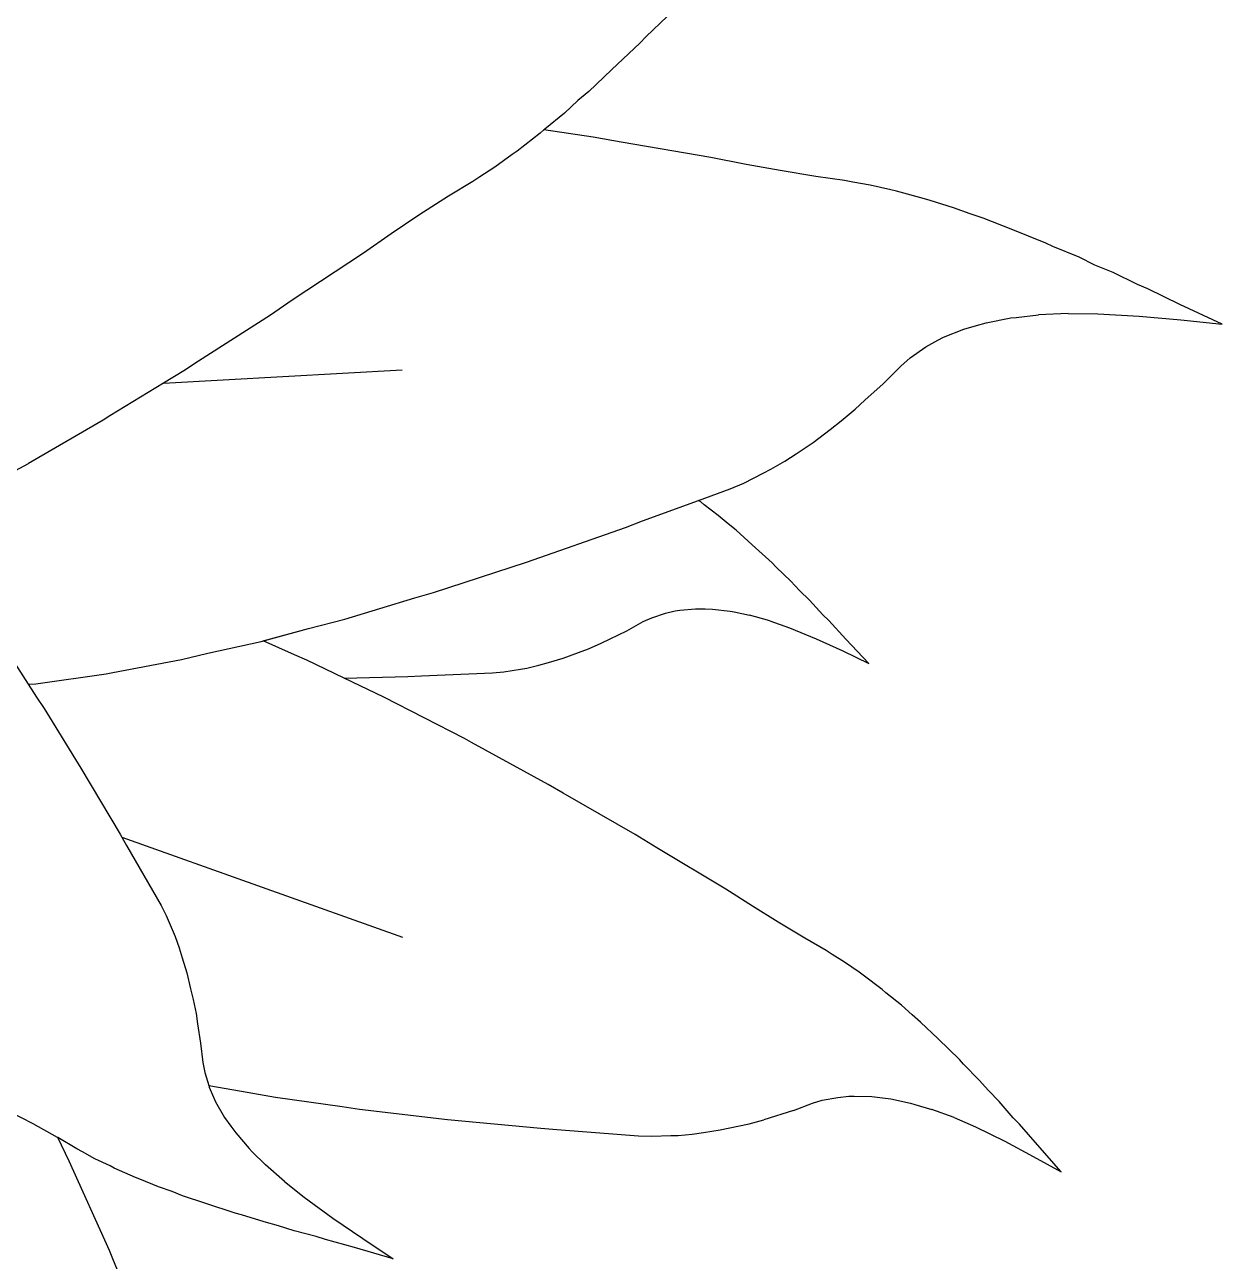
# Model space of a CAD drawing. Header units: metres. Extents: x 244.4 to 340.3, y -4.1 to 64.3.
# Drawn here: x 246.9807 to 247.2239, y 33.0632 to 33.3142 of the extents above; entities that cross this region are included whole.
import ezdxf

# ---------------------------------------------------------------- set-up
doc = ezdxf.new("R2010")
doc.units = ezdxf.units.M
doc.layers.add('Edges', color=7, linetype='Continuous')

msp = doc.modelspace()

# ---------------------------------------------------------------- linework, layer by layer
at = {"layer": 'Edges'}
for p, q in [((247.11117, 33.31601), (247.10677, 33.31177)), ((247.10565, 33.31056), (247.09986, 33.30506)), ((247.10677, 33.31177), (247.10565, 33.31056)), ((247.09986, 33.30506), (247.09524, 33.30072)), ((247.09524, 33.30072), (247.09301, 33.29883)), ((247.09301, 33.29883), (247.09025, 33.29631)), ((247.09025, 33.29631), (247.08627, 33.29306)), ((247.08535, 33.29225), (247.08065, 33.28859)), ((247.08611, 33.29292), (247.08535, 33.29225)), ((247.08627, 33.29306), (247.08611, 33.29292)), ((247.09611, 33.29142), (247.08611, 33.29292)), ((247.10181, 33.29038), (247.09611, 33.29142)), ((247.12003, 33.28732), (247.10181, 33.29038)), ((247.07963, 33.28789), (247.07613, 33.28533)), ((247.08065, 33.28859), (247.07963, 33.28789)), ((247.12715, 33.28589), (247.12003, 33.28732)), ((247.07613, 33.28533), (247.07308, 33.28338)), ((247.13411, 33.28463), (247.12715, 33.28589)), ((247.14134, 33.28346), (247.13411, 33.28463)), ((247.07168, 33.28244), (247.06671, 33.27941)), ((247.07308, 33.28338), (247.07168, 33.28244)), ((247.14715, 33.28262), (247.14134, 33.28346)), ((247.14882, 33.2823), (247.14715, 33.28262)), ((247.15237, 33.2817), (247.14882, 33.2823)), ((247.15656, 33.2807), (247.15237, 33.2817)), ((247.15774, 33.28045), (247.15656, 33.2807)), ((247.16338, 33.27891), (247.15774, 33.28045)), ((247.06671, 33.27941), (247.06069, 33.27557)), ((247.16452, 33.27853), (247.16338, 33.27891)), ((247.16929, 33.27708), (247.16452, 33.27853)), ((247.17269, 33.27583), (247.16929, 33.27708)), ((247.06069, 33.27557), (247.05507, 33.2718)), ((247.17534, 33.27496), (247.17269, 33.27583)), ((247.18101, 33.27275), (247.17534, 33.27496)), ((247.18805, 33.26993), (247.18101, 33.27275)), ((247.05507, 33.2718), (247.04949, 33.26785)), ((247.18947, 33.26925), (247.18805, 33.26993)), ((247.04949, 33.26785), (247.03499, 33.2583)), ((247.19478, 33.26704), (247.18947, 33.26925)), ((247.19802, 33.26546), (247.19478, 33.26704)), ((247.20168, 33.26393), (247.19802, 33.26546)), ((247.20663, 33.2615), (247.20168, 33.26393)), ((247.20877, 33.26061), (247.20663, 33.2615)), ((247.21526, 33.25746), (247.20877, 33.26061)), ((247.03499, 33.2583), (247.03057, 33.25527)), ((247.22387, 33.25345), (247.21526, 33.25746)), ((247.03057, 33.25527), (247.01594, 33.24595)), ((247.17594, 33.25374), (247.18094, 33.25471)), ((247.18094, 33.25471), (247.18201, 33.25484)), ((247.18201, 33.25484), (247.18653, 33.25535)), ((247.19257, 33.25563), (247.18653, 33.25535)), ((247.19257, 33.25563), (247.19857, 33.25556)), ((247.19857, 33.25556), (247.20698, 33.25509)), ((247.20698, 33.25509), (247.21543, 33.25433)), ((247.16727, 33.25079), (247.1714, 33.25243)), ((247.1714, 33.25243), (247.17395, 33.25319)), ((247.17395, 33.25319), (247.17594, 33.25374)), ((247.21543, 33.25433), (247.22387, 33.25345)), ((247.16367, 33.24884), (247.16611, 33.2502)), ((247.16611, 33.2502), (247.16727, 33.25079)), ((247.16047, 33.24661), (247.16367, 33.24884)), ((247.01594, 33.24595), (247.01298, 33.24398)), ((247.155, 33.24136), (247.15856, 33.24494)), ((247.15856, 33.24494), (247.16047, 33.24661)), ((247.00883, 33.24145), (247.05729, 33.24416)), ((247.01298, 33.24398), (247.00883, 33.24145)), ((247.00883, 33.24145), (246.99795, 33.23482)), ((247.1513, 33.238), (247.155, 33.24136)), ((247.14934, 33.23619), (247.1513, 33.238)), ((246.99795, 33.23482), (246.9966, 33.23396)), ((247.14648, 33.2338), (247.14934, 33.23619)), ((246.9966, 33.23396), (246.98141, 33.22519)), ((247.14075, 33.22944), (247.14421, 33.23208)), ((247.14421, 33.23208), (247.14648, 33.2338)), ((247.13732, 33.22716), (247.14075, 33.22944)), ((247.13504, 33.22566), (247.13732, 33.22716)), ((246.96746, 33.2177), (246.98141, 33.22519)), ((247.13221, 33.22401), (247.13504, 33.22566)), ((247.12668, 33.22119), (247.13065, 33.2232)), ((247.13065, 33.2232), (247.13221, 33.22401)), ((247.11749, 33.21767), (247.1239, 33.22002)), ((247.1239, 33.22002), (247.12668, 33.22119)), ((247.10611, 33.2135), (247.11749, 33.21767)), ((247.11794, 33.21736), (247.11749, 33.21767)), ((247.11863, 33.2168), (247.11794, 33.21736)), ((247.12152, 33.21462), (247.11863, 33.2168)), ((247.12354, 33.2129), (247.12152, 33.21462)), ((247.08255, 33.20514), (247.1027, 33.21217)), ((247.1027, 33.21217), (247.10611, 33.2135)), ((247.12512, 33.21164), (247.12354, 33.2129)), ((247.12842, 33.20869), (247.12512, 33.21164)), ((247.13245, 33.20497), (247.12842, 33.20869)), ((247.06365, 33.19895), (247.08255, 33.20514)), ((247.13324, 33.20414), (247.13245, 33.20497)), ((247.13624, 33.20128), (247.13324, 33.20414)), ((247.13802, 33.19937), (247.13624, 33.20128)), ((247.14006, 33.19739), (247.13802, 33.19937)), ((247.0457, 33.19359), (247.05987, 33.19788)), ((247.05987, 33.19788), (247.06365, 33.19895)), ((247.14274, 33.19446), (247.14006, 33.19739)), ((247.10802, 33.19387), (247.11076, 33.19479)), ((247.11076, 33.19479), (247.11277, 33.19524)), ((247.11277, 33.19524), (247.11371, 33.19541)), ((247.11371, 33.19541), (247.11692, 33.19569)), ((247.11692, 33.19569), (247.11886, 33.19567)), ((247.11886, 33.19567), (247.12033, 33.19562)), ((247.12033, 33.19562), (247.12396, 33.19521)), ((247.12396, 33.19521), (247.12471, 33.19505)), ((247.12471, 33.19505), (247.12787, 33.1944)), ((247.13198, 33.19324), (247.12787, 33.1944)), ((247.14394, 33.19331), (247.14274, 33.19446)), ((247.03831, 33.19169), (247.0457, 33.19359)), ((247.10294, 33.19122), (247.10629, 33.19306)), ((247.10629, 33.19306), (247.10802, 33.19387)), ((247.13198, 33.19324), (247.13597, 33.19183)), ((247.13597, 33.19183), (247.14142, 33.18958)), ((247.14743, 33.1895), (247.14394, 33.19331)), ((247.02867, 33.18906), (247.03831, 33.19169)), ((247.02905, 33.18917), (247.03831, 33.19169)), ((247.09773, 33.18868), (247.09955, 33.18957)), ((247.09955, 33.18957), (247.10294, 33.19122)), ((247.14142, 33.18958), (247.14678, 33.18712)), ((247.15207, 33.18458), (247.14743, 33.1895)), ((247.01785, 33.18663), (247.02867, 33.18906)), ((247.03547, 33.18633), (247.02905, 33.18917)), ((247.09004, 33.18566), (247.09314, 33.18681)), ((247.09314, 33.18681), (247.09515, 33.18756)), ((247.09515, 33.18756), (247.09773, 33.18868)), ((247.14678, 33.18712), (247.15207, 33.18458)), ((246.97749, 33.18642), (246.98139, 33.18034)), ((246.99853, 33.18276), (247.01251, 33.18536)), ((247.01251, 33.18536), (247.01785, 33.18663)), ((247.03796, 33.18524), (247.03547, 33.18633)), ((247.0455, 33.18162), (247.03796, 33.18524)), ((247.08264, 33.18364), (247.08506, 33.1842)), ((247.08506, 33.1842), (247.08706, 33.18477)), ((247.08706, 33.18477), (247.09004, 33.18566)), ((246.98294, 33.18047), (246.9972, 33.1825)), ((246.9972, 33.1825), (246.99853, 33.18276)), ((247.0455, 33.18162), (247.05846, 33.1819)), ((247.05846, 33.1819), (247.06126, 33.18207)), ((247.06126, 33.18207), (247.07568, 33.18266)), ((247.07568, 33.18266), (247.07798, 33.18286)), ((247.07798, 33.18286), (247.08133, 33.18341)), ((247.08133, 33.18341), (247.08264, 33.18364)), ((246.98139, 33.18034), (246.98294, 33.18047)), ((246.98139, 33.18034), (246.98306, 33.17772)), ((247.05361, 33.17773), (247.0455, 33.18162)), ((246.98306, 33.17772), (246.98463, 33.1754)), ((247.06996, 33.16931), (247.05361, 33.17773)), ((246.98463, 33.1754), (246.99208, 33.16331)), ((247.07142, 33.1685), (247.06996, 33.16931)), ((247.08696, 33.16001), (247.07142, 33.1685)), ((246.99208, 33.16331), (247.00003, 33.14994)), ((247.09004, 33.15821), (247.08696, 33.16001)), ((247.10465, 33.14982), (247.09004, 33.15821)), ((247.00003, 33.14994), (247.00036, 33.14932)), ((247.00036, 33.14932), (247.0013, 33.14759)), ((247.00036, 33.14932), (247.05736, 33.12903)), ((247.10906, 33.14711), (247.10465, 33.14982)), ((247.0013, 33.14759), (247.00835, 33.13543)), ((247.12306, 33.13872), (247.10906, 33.14711)), ((247.12846, 33.13528), (247.12306, 33.13872)), ((247.00835, 33.13543), (247.00938, 33.13343)), ((247.13369, 33.13204), (247.12846, 33.13528)), ((247.00938, 33.13343), (247.0112, 33.12915)), ((247.13909, 33.1288), (247.13369, 33.13204)), ((247.0112, 33.12915), (247.01204, 33.12681)), ((247.01204, 33.12681), (247.01265, 33.12482)), ((247.1434, 33.1263), (247.13909, 33.1288)), ((247.01265, 33.12482), (247.01358, 33.12179)), ((247.14461, 33.12552), (247.1434, 33.1263)), ((247.14717, 33.12394), (247.14461, 33.12552)), ((247.01358, 33.12179), (247.01435, 33.11851)), ((247.15011, 33.12187), (247.14717, 33.12394)), ((247.15094, 33.12131), (247.15011, 33.12187)), ((247.15478, 33.11839), (247.15094, 33.12131)), ((247.01435, 33.11851), (247.01488, 33.11634)), ((247.15554, 33.11774), (247.15478, 33.11839)), ((247.1587, 33.11519), (247.15554, 33.11774)), ((247.01488, 33.11634), (247.01545, 33.11348)), ((247.16088, 33.11321), (247.1587, 33.11519)), ((247.01545, 33.11348), (247.01575, 33.11141)), ((247.01575, 33.11141), (247.01638, 33.10752)), ((247.1626, 33.11175), (247.16088, 33.11321)), ((247.16615, 33.10838), (247.1626, 33.11175)), ((247.01638, 33.10752), (247.01682, 33.10355)), ((247.17048, 33.10415), (247.16615, 33.10838)), ((247.17132, 33.10322), (247.17048, 33.10415)), ((247.01682, 33.10355), (247.01721, 33.10155)), ((247.01721, 33.10155), (247.01802, 33.09888)), ((247.17452, 33.09999), (247.17132, 33.10322)), ((247.01802, 33.09888), (247.02468, 33.09776)), ((247.01802, 33.09888), (247.01811, 33.09857)), ((247.1764, 33.09785), (247.17452, 33.09999)), ((247.01811, 33.09857), (247.01898, 33.09651)), ((247.01898, 33.09651), (247.01943, 33.09555)), ((247.02468, 33.09776), (247.03162, 33.09653)), ((247.03162, 33.09653), (247.04512, 33.09464)), ((247.14263, 33.0959), (247.14576, 33.09649)), ((247.14576, 33.09649), (247.14804, 33.0967)), ((247.14804, 33.0967), (247.1491, 33.09676)), ((247.1491, 33.09676), (247.15273, 33.09665)), ((247.15273, 33.09665), (247.15489, 33.09639)), ((247.15489, 33.09639), (247.15654, 33.09617)), ((247.17857, 33.09563), (247.1764, 33.09785)), ((247.01943, 33.09555), (247.02124, 33.09243)), ((247.04512, 33.09464), (247.04864, 33.09411)), ((247.04864, 33.09411), (247.06653, 33.09202)), ((247.13679, 33.09385), (247.13079, 33.09193)), ((247.13679, 33.09385), (247.14065, 33.09529)), ((247.14065, 33.09529), (247.14263, 33.0959)), ((247.15654, 33.09617), (247.16058, 33.09531)), ((247.16058, 33.09531), (247.16142, 33.09507)), ((247.16142, 33.09507), (247.16491, 33.09404)), ((247.16942, 33.09238), (247.16491, 33.09404)), ((247.1814, 33.09236), (247.17857, 33.09563)), ((246.98238, 33.09109), (246.97766, 33.09358)), ((247.02124, 33.09243), (247.02249, 33.09065)), ((247.06653, 33.09202), (247.08548, 33.0902)), ((247.12781, 33.09113), (247.13079, 33.09193)), ((247.16942, 33.09238), (247.17378, 33.09049)), ((247.18266, 33.09107), (247.1814, 33.09236)), ((246.98729, 33.08835), (246.98238, 33.09109)), ((247.02249, 33.09065), (247.02351, 33.08928)), ((247.02351, 33.08928), (247.02625, 33.08609)), ((247.08548, 33.0902), (247.08872, 33.08999)), ((247.08872, 33.08999), (247.10534, 33.08869)), ((247.11338, 33.08877), (247.11618, 33.08902)), ((247.11618, 33.08902), (247.11849, 33.08934)), ((247.11849, 33.08934), (247.12192, 33.08986)), ((247.12192, 33.08986), (247.1255, 33.09063)), ((247.1255, 33.09063), (247.12781, 33.09113)), ((247.17378, 33.09049), (247.17971, 33.0876)), ((247.18632, 33.08683), (247.18266, 33.09107)), ((246.98735, 33.08831), (246.98729, 33.08835)), ((246.98969, 33.08351), (246.98735, 33.08831)), ((246.99124, 33.08603), (246.98735, 33.08831)), ((247.10534, 33.08869), (247.10799, 33.08859)), ((247.10799, 33.08859), (247.11187, 33.08871)), ((247.11187, 33.08871), (247.11338, 33.08877)), ((247.17971, 33.0876), (247.18549, 33.08451)), ((247.19117, 33.08136), (247.18632, 33.08683)), ((246.99242, 33.08541), (246.99124, 33.08603)), ((246.99491, 33.08402), (246.99242, 33.08541)), ((246.99799, 33.08256), (246.99491, 33.08402)), ((247.02625, 33.08609), (247.02688, 33.08546)), ((247.02688, 33.08546), (247.02958, 33.08277)), ((247.18549, 33.08451), (247.19117, 33.08136)), ((246.99785, 33.06537), (246.98969, 33.08351)), ((246.99885, 33.08211), (246.99799, 33.08256)), ((247.00315, 33.08022), (246.99885, 33.08211)), ((247.03339, 33.0794), (247.02958, 33.08277)), ((247.00406, 33.07988), (247.00315, 33.08022)), ((247.0078, 33.07833), (247.00406, 33.07988)), ((247.03339, 33.0794), (247.03739, 33.07625)), ((247.01057, 33.07736), (247.0078, 33.07833)), ((247.01271, 33.07652), (247.01057, 33.07736)), ((247.01744, 33.07494), (247.01271, 33.07652)), ((247.02342, 33.07298), (247.01744, 33.07494)), ((247.03739, 33.07625), (247.04323, 33.07199)), ((247.02467, 33.07265), (247.02342, 33.07298)), ((247.02926, 33.07119), (247.02467, 33.07265)), ((247.04323, 33.07199), (247.04931, 33.06785)), ((247.03217, 33.07043), (247.02926, 33.07119)), ((247.03536, 33.0694), (247.03217, 33.07043)), ((247.03986, 33.06823), (247.03536, 33.0694)), ((247.04174, 33.0676), (247.03986, 33.06823)), ((247.04766, 33.06601), (247.04174, 33.0676)), ((247.04931, 33.06785), (247.0555, 33.06372)), ((246.99853, 33.06369), (246.99785, 33.06537)), ((247.0555, 33.06372), (247.04766, 33.06601)), ((247.00606, 33.04573), (246.99853, 33.06369))]:
    msp.add_line(p, q, dxfattribs=at)

doc.saveas('drawing.dxf')
